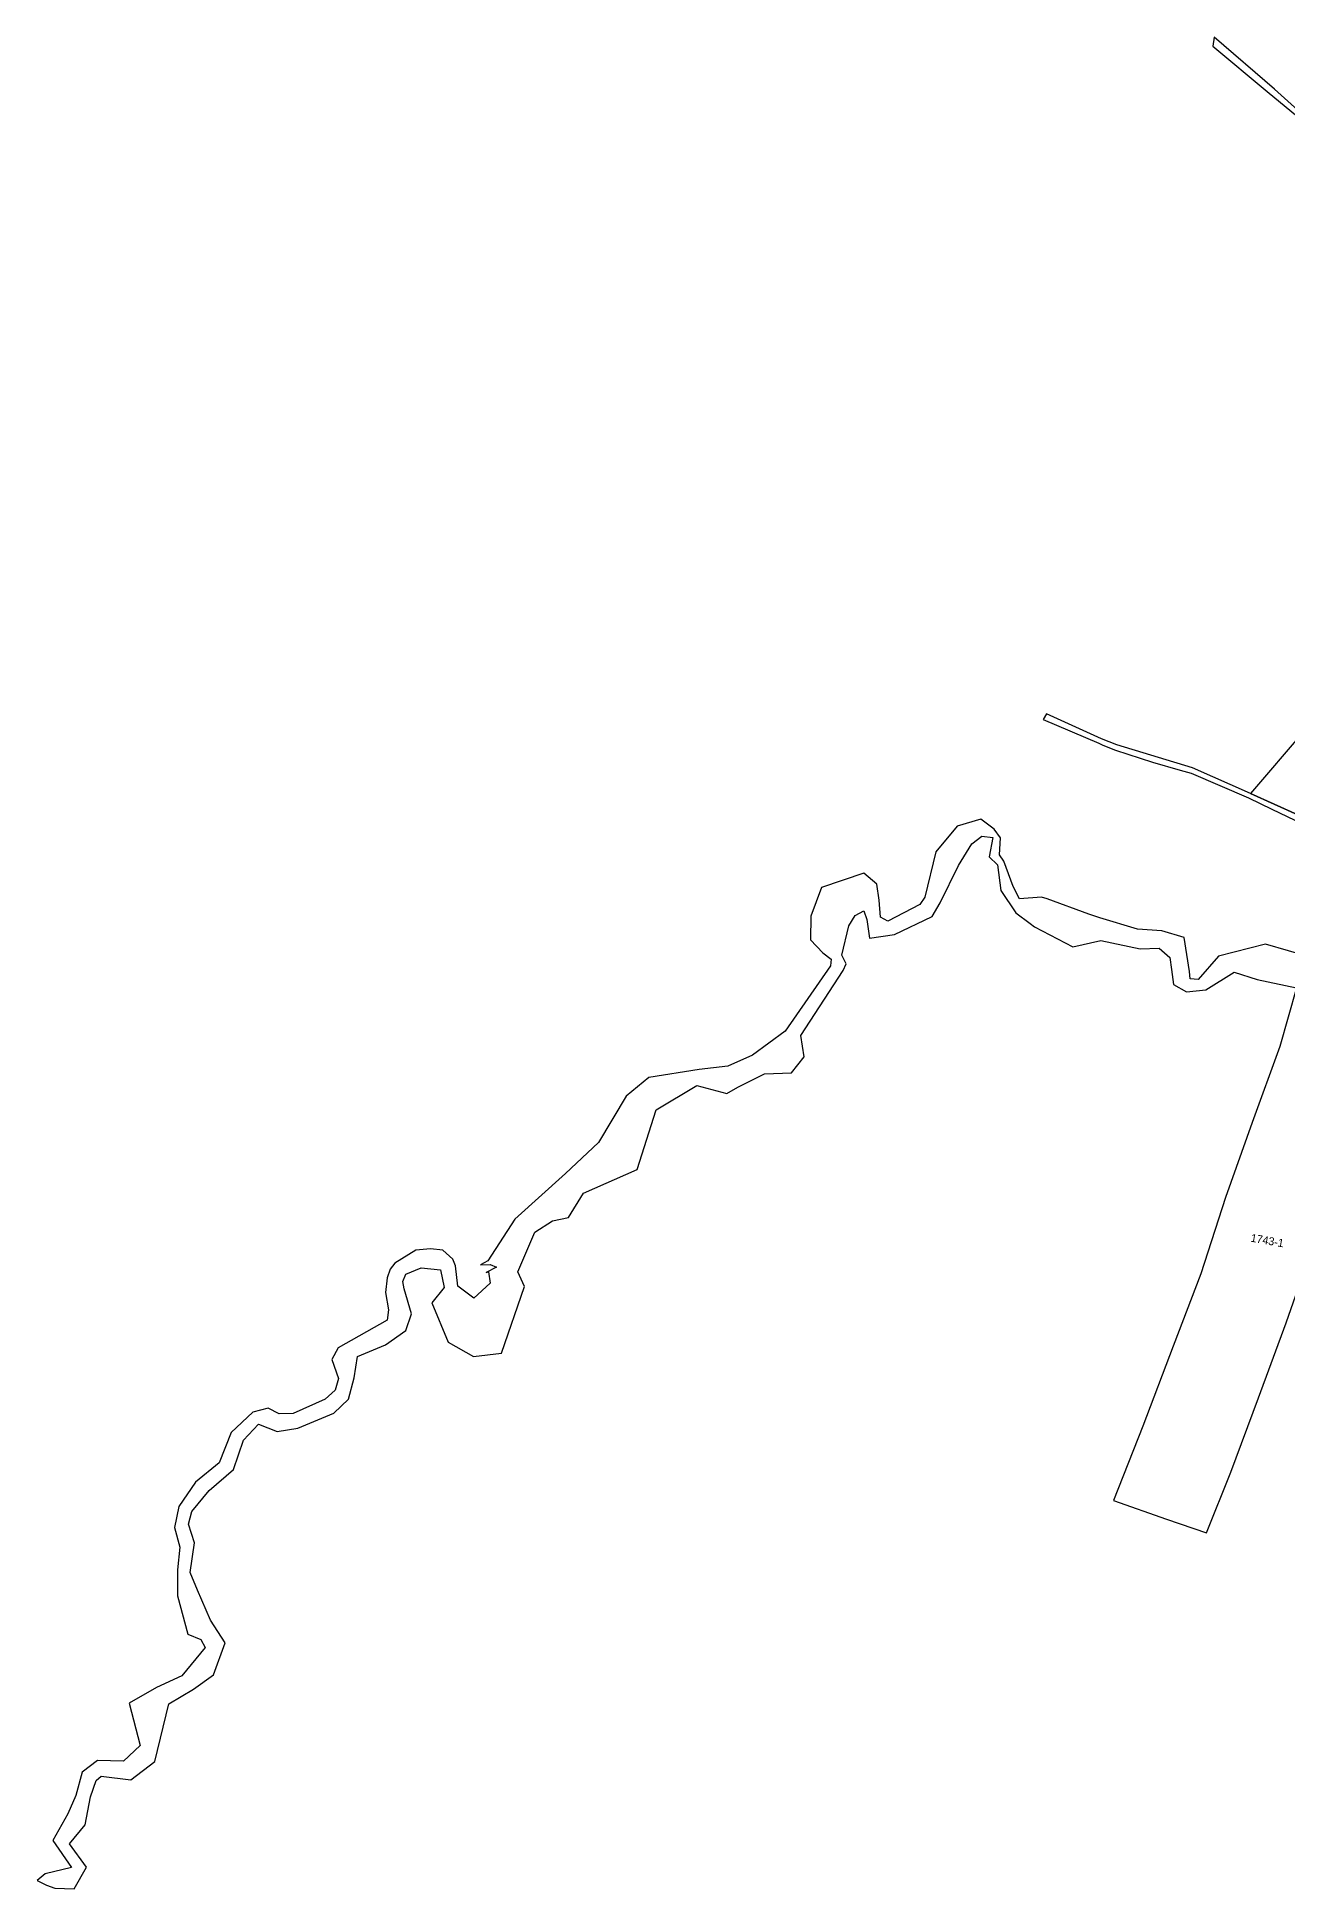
# Model space of a CAD drawing. Header units: centimetres. Extents: x 85226 to 578505, y -13061 to 170378.
# Drawn here: x 346861 to 425034, y 43525 to 159265 of the extents above; entities that cross this region are included whole.
import ezdxf
from ezdxf.enums import TextEntityAlignment as Align

# ---------------------------------------------------------------- set-up
doc = ezdxf.new("R2010")
doc.units = ezdxf.units.CM
doc.layers.add('OBILIQ_A10_PAR_PARCEL_TXT', color=7, linetype='Continuous')
doc.layers.add('OBILIQ_PAR_PARCELGEOM_ILI', color=7, linetype='Continuous')

msp = doc.modelspace()

# ---------------------------------------------------------------- linework, layer by layer
at = {"layer": 'OBILIQ_PAR_PARCELGEOM_ILI', "color": 7, "linetype": 'Continuous'}
for points in [[(427958.863, 152619.734), (424202.263, 156010.834), (420427.263, 159264.934), (420346.163, 158700.334), (423729.263, 155866.934), (425981.663, 154012.234)], [(425647.663, 110655.334), (422687.063, 111997.634), (419066.563, 113600.434), (414332.263, 115033.534), (413372.063, 115400.534), (409939.063, 116975.134), (409740.763, 116609.834), (413213.963, 115124.334), (413473.563, 115005.634), (414257.763, 114704.034), (416574.863, 113956.634), (418302.263, 113456.334), (418987.263, 113265.734), (422567.063, 111722.934), (424022.763, 111000.334), (425465.663, 110325.634)], [(426039.663, 115895.834), (422687.063, 111997.634), (425647.663, 110655.334)], [(426504.063, 101733.034), (423634.863, 102566.034), (420684.563, 101812.434), (419421.463, 100370.234), (418915.163, 100411.934), (418885.363, 100870.534), (418885.363, 100870.534), (418557.863, 102985.134), (417146.263, 103414.034), (415621.363, 103509.334), (413274.563, 104224.034), (412594.063, 104440.334), (409982.963, 105405.534), (409634.863, 105513.534), (408250.063, 105404.734), (407851.863, 106170.634), (407271.263, 107760.534), (407000.263, 108164.234), (407063.863, 109209.434), (406665.863, 109751.434), (405842.363, 110391.934), (404361.063, 109943.834), (403028.063, 108334.734), (402344.163, 105517.034), (402026.463, 105040.634), (400030.563, 104011.634), (399574.863, 104267.234), (399478.163, 105323.734), (399333.163, 106311.334), (398539.063, 107002.034), (395880.063, 106111.234), (395215.863, 104319.434), (395192.863, 102835.734), (395957.663, 102030.634), (396495.063, 101625.534), (396450.063, 101218.734), (393618.963, 97135.934), (391581.763, 95635.334), (390028.263, 94945.834), (388239.563, 94732.834), (385093.763, 94232.734), (383684.763, 93071.134), (381953.563, 90166.834), (379894.663, 88234.634), (376714.163, 85393.834), (375023.263, 82788.734), (374568.063, 82525.734), (375168.463, 82561.534), (375575.063, 82385.334), (374919.363, 82056.234), (375079.963, 82093.134), (375187.763, 81391.734), (374162.663, 80438.634), (373155.563, 81193.934), (373011.663, 82470.834), (372849.863, 82884.434), (372220.463, 83442.034), (371447.063, 83531.934), (370529.863, 83442.134), (369216.963, 82632.834), (368929.163, 82255.234), (368731.363, 81715.634), (368641.363, 80798.534), (368821.163, 79710.434), (368731.263, 79071.934), (365682.763, 77345.534), (365278.163, 76617.134), (365700.663, 75421.234), (365484.863, 74692.834), (364873.363, 74144.434), (362868.063, 73245.234), (361995.763, 73218.334), (361312.363, 73569.034), (360341.163, 73326.234), (358983.263, 72049.334), (358245.863, 70161.034), (356762.063, 68947.134), (355727.863, 67436.534), (355458.063, 66123.734), (355790.663, 64891.734), (355628.863, 63471.034), (355637.863, 61834.434), (356285.163, 59442.534), (357094.463, 59109.734), (357373.163, 58606.234), (355916.363, 56834.834), (354324.763, 56115.534), (352625.163, 55144.434), (353299.463, 52482.634), (352256.363, 51520.534), (350646.663, 51547.634), (349684.463, 50819.234), (349279.863, 49362.534), (348776.163, 48220.534), (347840.963, 46557.034), (349009.863, 44857.434), (347373.163, 44479.834), (346860.663, 44048.234), (347451.963, 43766.434), (347967.863, 43569.134), (349182.463, 43524.834), (349952.263, 44880.134), (348895.363, 46341.234), (349865.663, 47536.834), (350206.463, 49292.434), (350547.363, 50297.334), (350870.763, 50580.334), (352718.863, 50349.334), (354231.863, 51481.634), (355089.863, 55103.634), (356636.263, 56003.734), (357896.563, 56903.834), (358615.163, 58900.634), (357696.963, 60325.034), (356882.963, 62198.134), (356429.063, 63299.134), (356695.163, 65166.934), (356335.263, 66330.534), (356528.363, 67123.534), (357618.863, 68422.634), (359142.463, 69742.634), (359758.263, 71574.034), (360702.663, 72570.634), (361866.263, 72116.534), (363150.063, 72320.434), (365417.863, 73270.234), (366333.863, 74127.834), (366687.663, 75460.334), (366886.363, 76802.634), (368645.363, 77529.434), (369905.363, 78430.734), (370270.463, 79475.734), (369812.463, 81023.534), (369711.763, 81481.534), (369904.063, 81948.634), (370865.863, 82351.534), (372084.063, 82223.334), (372312.963, 81105.834), (371525.263, 80162.534), (372546.363, 77694.134), (374135.763, 76812.034), (375880.263, 77015.634), (377318.363, 81170.534), (376915.163, 82089.534), (377964.063, 84580.534), (379065.363, 85288.434), (380074.863, 85498.134), (381005.763, 87005.834), (384362.163, 88487.134), (385542.163, 92223.534), (388085.663, 93744.234), (389960.563, 93245.934), (390645.263, 93631.734), (392326.663, 94459.134), (393999.063, 94529.534), (394791.463, 95537.434), (394588.963, 96862.134), (397243.163, 100933.334), (397421.363, 101352.334), (397161.063, 101887.534), (397593.363, 103719.534), (397991.163, 104362.734), (398536.363, 104647.634), (398708.263, 104122.134), (398879.963, 102953.234), (400436.863, 103174.234), (402804.163, 104298.834), (403290.363, 105158.234), (404454.463, 107490.934), (405279.563, 108836.534), (405898.363, 109312.934), (406595.763, 109229.434), (406364.963, 108026.234), (406875.763, 107540.034), (407081.863, 105924.234), (408019.863, 104539.234), (408923.563, 103861.534), (409196.863, 103662.934), (411584.363, 102407.934), (413334.963, 102794.134), (415806.363, 102272.734), (416984.063, 102317.734), (417646.963, 101744.934), (417756.363, 100998.434), (417891.463, 100058.834), (418702.363, 99582.634), (419911.663, 99728.134), (421679.263, 100813.534), (423110.563, 100371.634), (425567.363, 99849.834)]]:
    msp.add_lwpolyline(points, dxfattribs=at)
msp.add_lwpolyline([(426564.263, 83609.334), (428203.963, 88324.734), (429970.363, 92938.834), (431686.163, 97662.734), (432167.863, 98913.534), (430077.763, 98881.334), (425567.363, 99849.834), (424530.963, 96172.534), (422790.263, 91418.434), (421130.863, 86732.034), (419593.363, 81964.434), (417859.463, 77447.334), (415963.063, 72456.334), (414134.363, 67810.734), (417439.263, 66632.234), (419946.563, 65778.534), (421467.863, 69572.834), (423191.963, 74212.234), (424916.063, 78910.634), (426564.263, 83609.334)], close=True, dxfattribs=at)

# ---------------------------------------------------------------- texts
at = {"layer": 'OBILIQ_A10_PAR_PARCEL_TXT', "color": 7}
msp.add_text('1743-1', height=500, rotation=350, dxfattribs=at).set_placement((423744.863, 84050.134), align=Align.MIDDLE_CENTER)

doc.saveas('drawing.dxf')
